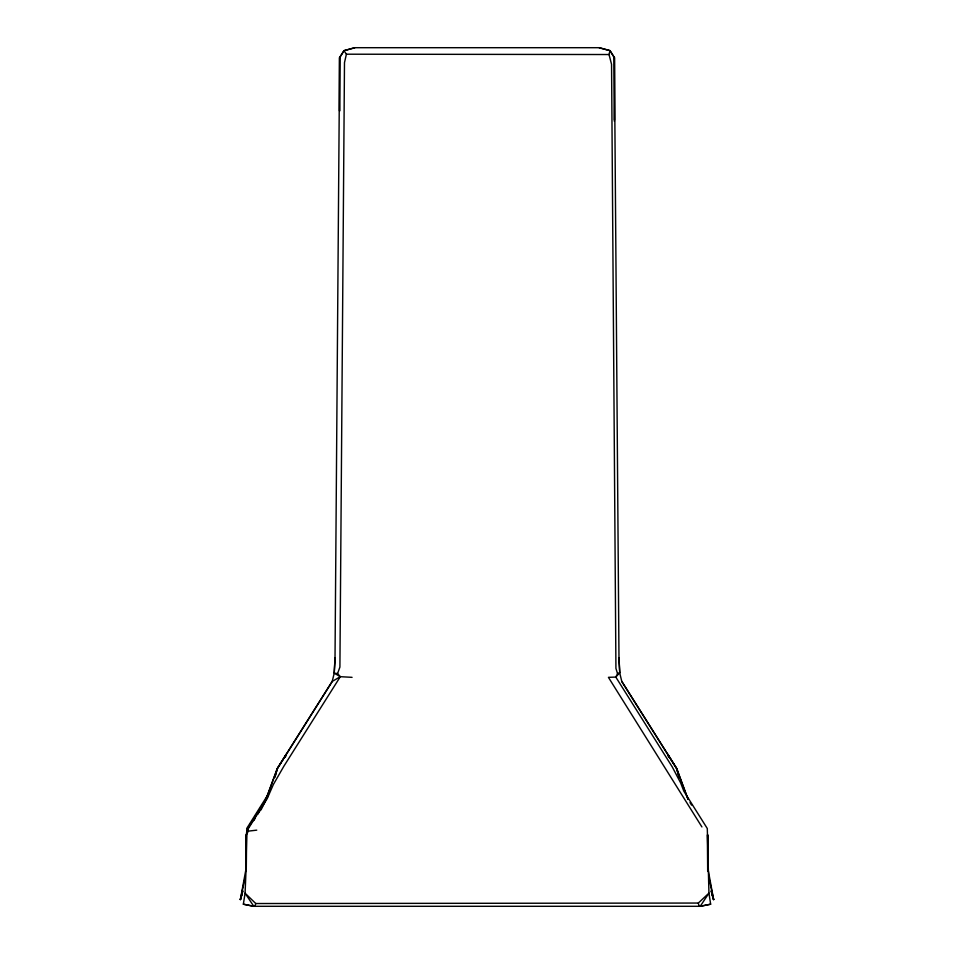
<?xml version="1.0" encoding="UTF-8"?>
<svg xmlns="http://www.w3.org/2000/svg" width="954" height="954" viewBox="0 0 954 954"><rect width="100%" height="100%" fill="white"/><g stroke="black" fill="none" stroke-linecap="round" stroke-linejoin="round"><path stroke-width="1.43" d="M614.424 119.954L614.448 57.717L609.988 50.645L599.112 47.7L354.888 47.7L344.012 50.645L339.552 57.717L339.564 111.069M707.546 834.905L707.701 871.002L707.522 834.702M707.928 835.203L708.011 871.205M245.965 871.133L246.597 832.353M334.222 672.63L335.033 657.735M618.967 657.735L619.778 672.63L617.56 673.715L615.807 677.078L672.2 766.813L680.679 782.984L683.815 791.128L707.296 828.513L708.941 893.135L710.647 904.201L700.236 906.3L253.764 906.3L243.353 904.201L245.083 893.182L246.108 868.271L246.072 835.203L248.278 828.704L267.156 798.701L273.404 784.426L283.863 766.229L340.316 676.684L352.074 677.34M245.774 870.203L240.384 899.586L244.749 879.194M354.888 47.7L344 50.705L346.397 54.199L344.489 62.618L339.91 667.073L337.585 673.572L340.316 676.684L332.207 681.454L277.399 768.483L264.962 802.04M332.207 681.454L334.222 673.166L335.009 659.524L339.624 57.514L339.624 110.914M617.56 673.715L615.926 668.384L611.55 64.312L609.034 54.533L609.988 50.645L599.112 47.7M243.353 904.201L253.764 906.3L255.159 905.465L255.767 903.533L245.083 893.182L253.764 906.3M240.384 899.586L242.793 891.036L240.384 899.586L241.72 895.353M274.895 777.033L277.304 768.483L332.29 681.323M274.99 777.033L277.399 768.483L286.188 754.399L285.294 757.214M277.304 768.483L264.938 802.052L260.991 809.97M285.127 757.118L286.188 754.399M246.943 833.879L248.422 830.827M268.623 793.621L246.704 828.513L246.847 831.017M267.907 796.387L248.326 827.535L246.478 834.702L246.275 870.954L246.454 834.905M253.74 820.559L255.302 818.091M257.628 814.382L259.965 810.673M339.552 57.717L344 50.705M698.316 903.056L698.9 905.322L700.236 906.3L708.941 893.135L698.316 903.056L255.767 903.533M619.778 672.63L615.807 677.078L608.425 677.34L701.917 826.951M700.236 906.3L710.647 904.201M248.016 831.172L256.745 830.147M346.397 54.199L609.034 54.533M337.585 673.572L334.222 673.166L340.316 676.684M610 50.705L614.448 57.717M621.71 681.323L676.696 768.483L688.037 799.261M690.004 802.624L691.578 805.116M668.706 757.214L667.812 754.399L676.601 768.483L688.037 799.357M667.812 754.399L668.873 757.118M712.28 895.353L713.616 899.586L709.251 879.194M676.696 768.483L679.105 777.033M713.616 899.586L711.207 891.036L713.616 899.586L708.226 870.203M679.009 777.033L676.601 768.483L621.793 681.454L619.778 673.166L618.991 659.524L614.376 57.514L614.376 121.301"/></g></svg>
